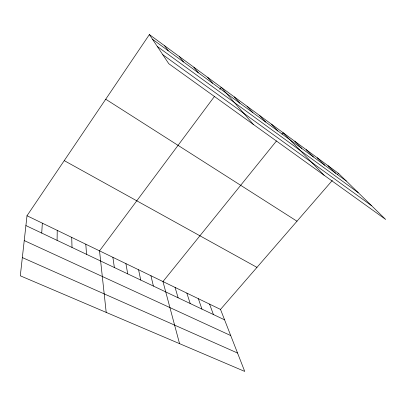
<?xml version="1.0" encoding="UTF-8"?>
<svg xmlns="http://www.w3.org/2000/svg" width="406" height="406" viewBox="0 0 406 406"><rect width="100%" height="100%" fill="white"/><g stroke="black" fill="none" stroke-linecap="round" stroke-linejoin="round"><path stroke-width="0.61" d="M57.089 240.357L57.231 230.38M41.727 233.069L42.331 223.168M27.004 215.748L20.3 275.801L244.727 371.419L220.514 309.418L27.004 215.748L149.383 34.581L338.467 173.357L385.7 219.484L168.789 63.717L149.383 34.581M214.576 96.278L99.536 250.857L106.199 312.397M219.763 89.315L221.245 87.326L253.415 124.49M276.501 140.923L162.968 281.561L179.559 343.654M281.947 134.178L283.114 132.732L324.1 175.25M220.514 309.418L332.336 180.431M337.244 174.773L338.467 173.357M22.335 257.577L237.551 353.037M24.233 240.575L230.725 335.554M25.908 225.563L224.584 319.837M64.239 160.624L256.962 267.376M105.717 99.221L296.984 221.209M162.796 54.724L371.546 205.664M157.289 46.451L358.204 192.632M152.489 39.245L346.303 181.01M327.997 165.673L335.64 173.215M317.238 157.777L324.678 165.191M306.18 149.662L313.402 156.944M294.812 141.318L301.795 148.454M271.436 124.165L277.907 130.981M259.429 115.35L265.615 121.993M247.066 106.276L252.953 112.731M234.343 96.938L239.91 103.19M207.74 77.414L212.597 83.215M193.824 67.203L198.285 72.745M179.472 56.667L183.517 61.94M164.669 45.802L168.257 50.78M209.572 304.119L213.409 314.533M198.356 298.689L201.944 309.098M186.856 293.127L190.191 303.515M175.067 287.418L178.122 297.791M150.925 275.735L153.397 286.057M138.573 269.751L140.73 280.049M125.901 263.621L127.723 273.872M112.893 257.323L114.36 267.534M85.813 244.214L86.524 254.323M71.72 237.393L72.014 247.442"/></g></svg>
